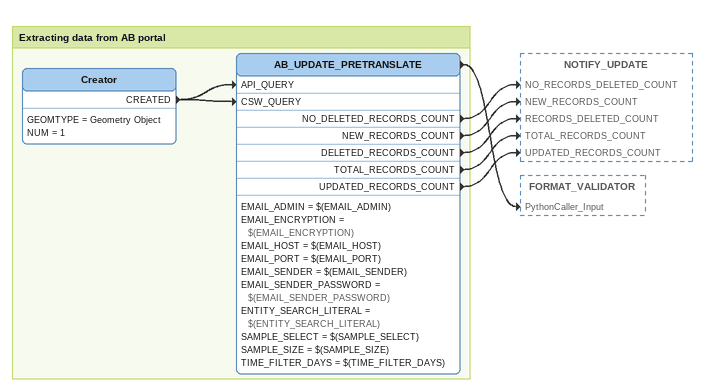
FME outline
Bookmark: Extracting data from AB portal
Creator
    GEOMTYPE = Geometry Object
    NUM = 1
    CREATED -> AB_UPDATE_PRETRANSLATE [API_QUERY]
    CREATED -> AB_UPDATE_PRETRANSLATE [CSW_QUERY]
AB_UPDATE_PRETRANSLATE
    EMAIL_ADMIN = $(EMAIL_ADMIN)
    EMAIL_ENCRYPTION = $(EMAIL_ENCRYPTION)
    EMAIL_HOST = $(EMAIL_HOST)
    EMAIL_PORT = $(EMAIL_PORT)
    EMAIL_SENDER = $(EMAIL_SENDER)
    EMAIL_SENDER_PASSWORD = $(EMAIL_SENDER_PASSWORD)
    ENTITY_SEARCH_LITERAL = $(ENTITY_SEARCH_LITERAL)
    SAMPLE_SELECT = $(SAMPLE_SELECT)
    SAMPLE_SIZE = $(SAMPLE_SIZE)
    TIME_FILTER_DAYS = $(TIME_FILTER_DAYS)
    NO_DELETED_RECORDS_COUNT -> NOTIFY_UPDATE [NO_RECORDS_DELETED_COUNT]
    NEW_RECORDS_COUNT -> NOTIFY_UPDATE [NEW_RECORDS_COUNT]
    DELETED_RECORDS_COUNT -> NOTIFY_UPDATE [RECORDS_DELETED_COUNT]
    -> FORMAT_VALIDATOR [PythonCaller_Input]
    TOTAL_RECORDS_COUNT -> NOTIFY_UPDATE [TOTAL_RECORDS_COUNT]
    UPDATED_RECORDS_COUNT -> NOTIFY_UPDATE [UPDATED_RECORDS_COUNT]
